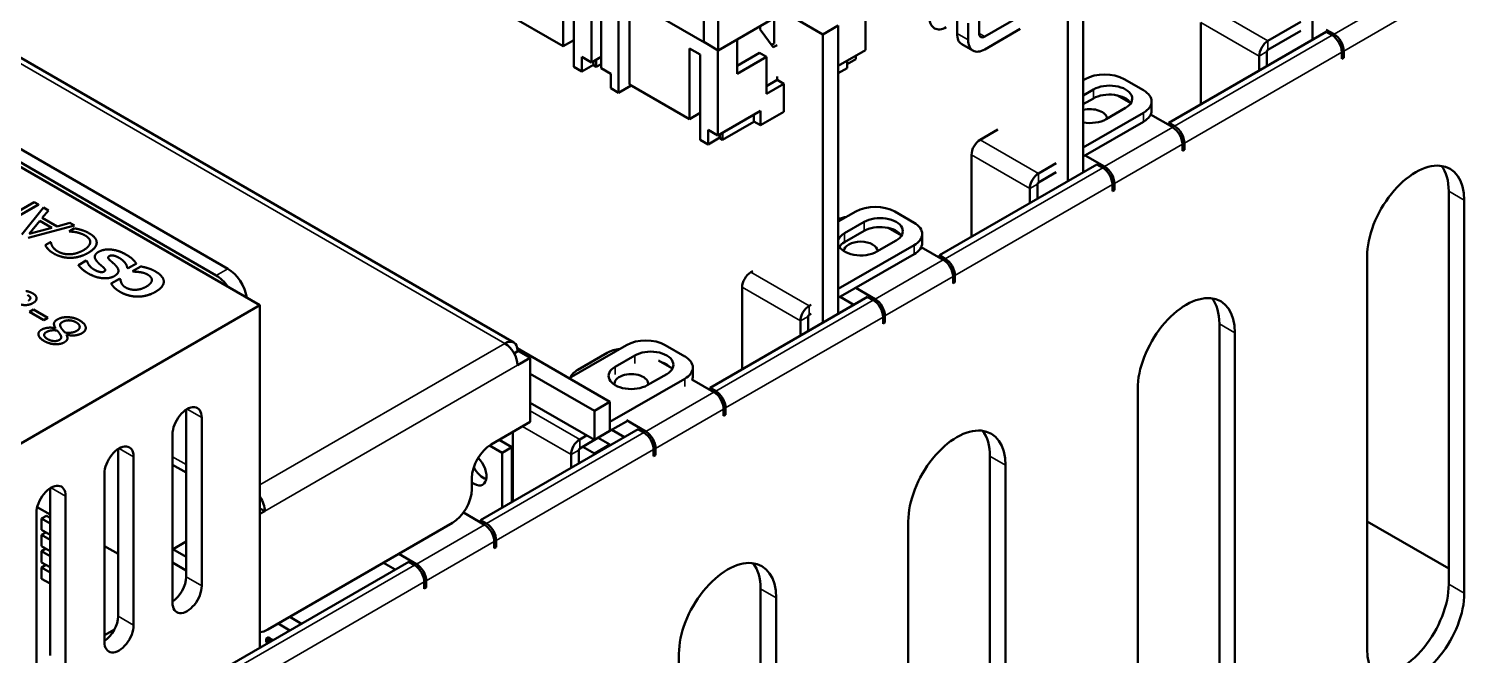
# Model space of a CAD drawing. Header units: millimetres. Extents: x 3137 to 5094, y 789 to 1822.
# Drawn here: x 4057.6 to 4162, y 1549.1 to 1594.7 of the extents above; entities that cross this region are included whole.
import ezdxf

# ---------------------------------------------------------------- set-up
doc = ezdxf.new("R2010")
doc.units = ezdxf.units.MM
doc.header["$LTSCALE"] = 1.8
doc.layers.add('외형선(ISO)', color=7, linetype='Continuous', lineweight=50)
doc.layers.add('좁은 외형선(ISO)', color=7, linetype='Continuous', lineweight=35)

msp = doc.modelspace()

# ---------------------------------------------------------------- linework, layer by layer
at = {"layer": '외형선(ISO)'}
for p, q in [((4010.776, 1611.342), (4074.416, 1574.599)), ((4012.256, 1610.814), (4071.228, 1576.766)), ((4013.104, 1611.304), (4072.077, 1577.256)), ((4150.996, 1593.91), (4150.996, 1611.011)), ((4092.879, 1571.891), (4031.078, 1607.572)), ((4133.176, 1583.622), (4133.176, 1602.32)), ((4134.308, 1602.973), (4134.308, 1584.275)), ((4096.478, 1598.588), (4096.478, 1593.444)), ((4097.255, 1591.934), (4097.255, 1598.139)), ((4098.528, 1598.466), (4098.528, 1592.26)), ((4107.721, 1593.158), (4099.235, 1598.057)), ((4099.235, 1598.057), (4099.235, 1591.852)), ((4118.469, 1597.282), (4118.469, 1593.158)), ((4096.478, 1593.444), (4092.094, 1595.975)), ((4100.508, 1596.261), (4100.508, 1590.056)), ((4101.286, 1590.668), (4101.286, 1595.812)), ((4106.695, 1593.75), (4106.695, 1596.363)), ((4115.357, 1594.302), (4111.716, 1596.404)), ((4111.822, 1596.343), (4111.822, 1593.648)), ((4107.756, 1595.751), (4107.756, 1593.138)), ((4107.756, 1593.138), (4111.716, 1595.424)), ((4110.797, 1594.649), (4110.797, 1594.894)), ((4116.489, 1594.955), (4115.357, 1594.302)), ((4116.489, 1594.955), (4116.489, 1573.987)), ((4125.123, 1594.371), (4125.123, 1595.539)), ((4125.929, 1593.906), (4125.929, 1595.114)), ((4126.735, 1594.371), (4126.735, 1595.579)), ((4127.138, 1594.138), (4129.726, 1595.632)), ((4142.864, 1589.215), (4142.864, 1595.175)), ((4147.743, 1593.828), (4150.147, 1595.216)), ((4097.255, 1593.893), (4096.478, 1593.444)), ((4107.756, 1593.138), (4106.695, 1593.75)), ((4109.135, 1593.934), (4109.135, 1591.444)), ((4111.751, 1593.363), (4110.797, 1594.649)), ((4115.357, 1573.334), (4115.357, 1594.302)), ((4127.138, 1593.207), (4129.726, 1594.702)), ((4151.986, 1594.481), (4140.53, 1587.868)), ((4147.743, 1593.175), (4150.147, 1594.563)), ((4151.986, 1594.644), (4152.551, 1594.318)), ((4152.41, 1594.236), (4151.986, 1594.481)), ((4097.821, 1592.669), (4097.821, 1591.607)), ((4097.821, 1592.669), (4098.528, 1592.26)), ((4099.235, 1592.669), (4098.528, 1592.26)), ((4105.67, 1593.281), (4105.67, 1588.137)), ((4106.448, 1592.832), (4105.67, 1593.281)), ((4106.448, 1586.627), (4106.448, 1592.832)), ((4107.721, 1593.158), (4107.721, 1586.953)), ((4109.135, 1592.015), (4110.761, 1592.954)), ((4109.135, 1591.444), (4111.256, 1592.669)), ((4110.761, 1592.954), (4111.256, 1592.669)), ((4111.256, 1592.669), (4111.256, 1589.974)), ((4111.822, 1593.648), (4111.624, 1593.534)), ((4112.034, 1593.526), (4111.751, 1593.363)), ((4118.469, 1593.158), (4116.489, 1592.015)), ((4117.762, 1592.505), (4117.762, 1592.75)), ((4125.477, 1593.588), (4126.283, 1593.123)), ((4147.106, 1591.664), (4147.106, 1592.726)), ((4147.672, 1591.991), (4147.672, 1593.052)), ((4153.117, 1592.522), (4153.117, 1593.011)), ((4153.258, 1592.603), (4153.117, 1592.685)), ((4153.258, 1593.093), (4153.258, 1592.603)), ((4097.821, 1591.607), (4097.255, 1591.934)), ((4097.821, 1591.607), (4098.67, 1592.097)), ((4098.67, 1592.342), (4098.67, 1592.097)), ((4098.67, 1592.097), (4098.67, 1592.056)), ((4098.882, 1591.934), (4098.67, 1592.056)), ((4098.882, 1592.464), (4098.882, 1591.934)), ((4098.882, 1591.934), (4099.235, 1592.138)), ((4099.942, 1591.444), (4099.235, 1591.852)), ((4116.489, 1591.485), (4117.125, 1591.852)), ((4117.125, 1592.138), (4117.762, 1592.505)), ((4117.125, 1591.852), (4117.125, 1592.383)), ((4153.258, 1592.603), (4153.117, 1592.522)), ((4099.942, 1590.382), (4099.942, 1591.444)), ((4101.427, 1590.587), (4100.508, 1590.056)), ((4105.67, 1588.137), (4101.286, 1590.668)), ((4111.256, 1590.546), (4112.034, 1590.995)), ((4111.256, 1589.974), (4112.529, 1590.709)), ((4112.034, 1591.24), (4112.034, 1590.995)), ((4112.034, 1590.995), (4112.529, 1590.709)), ((4112.529, 1590.709), (4112.529, 1588.668)), ((4134.308, 1590.97), (4134.449, 1591.052)), ((4138.692, 1590.235), (4137.278, 1591.052)), ((4100.508, 1590.056), (4099.942, 1590.382)), ((4134.308, 1589.868), (4135.05, 1590.297)), ((4135.05, 1589.643), (4134.308, 1589.215)), ((4136.792, 1589.863), (4137.764, 1589.302)), ((4106.448, 1588.586), (4105.67, 1588.137)), ((4110.832, 1588.749), (4107.721, 1586.953)), ((4110.832, 1587.688), (4110.832, 1588.749)), ((4110.832, 1587.688), (4112.529, 1588.668)), ((4134.308, 1586.071), (4138.692, 1588.602)), ((4137.384, 1588.949), (4135.97, 1588.133)), ((4139.278, 1589.419), (4139.278, 1588.766)), ((4108.074, 1586.627), (4110.337, 1587.933)), ((4110.337, 1587.974), (4110.337, 1588.464)), ((4110.337, 1587.974), (4110.832, 1587.688)), ((4110.337, 1587.933), (4110.337, 1587.974)), ((4134.308, 1585.418), (4138.692, 1587.949)), ((4139.21, 1588.467), (4140.813, 1587.541)), ((4140.53, 1587.704), (4140.53, 1587.868)), ((4140.53, 1587.868), (4140.955, 1587.623)), ((4107.014, 1586.3), (4106.448, 1586.627)), ((4107.014, 1587.361), (4107.014, 1586.3)), ((4107.014, 1587.361), (4107.721, 1586.953)), ((4107.014, 1586.3), (4107.862, 1586.79)), ((4107.862, 1587.035), (4107.862, 1586.79)), ((4107.862, 1586.79), (4107.862, 1586.749)), ((4108.074, 1586.627), (4107.862, 1586.749)), ((4108.074, 1587.157), (4108.074, 1586.627)), ((4126.813, 1586.643), (4128.085, 1587.378)), ((4141.662, 1586.398), (4141.662, 1585.908)), ((4126.176, 1579.58), (4126.176, 1585.541)), ((4134.449, 1585.5), (4135.863, 1584.683)), ((4141.52, 1585.826), (4141.52, 1586.316)), ((4141.662, 1585.908), (4141.52, 1585.99)), ((4141.662, 1585.908), (4141.52, 1585.826)), ((4135.298, 1584.847), (4123.843, 1578.233)), ((4131.055, 1584.193), (4132.328, 1584.928)), ((4135.722, 1584.602), (4135.298, 1584.847)), ((4130.984, 1582.356), (4130.984, 1583.418)), ((4131.055, 1583.54), (4132.328, 1584.275)), ((4136.429, 1582.887), (4136.429, 1583.377)), ((4136.571, 1583.458), (4136.571, 1582.969)), ((4130.419, 1582.03), (4130.419, 1583.091)), ((4136.571, 1582.969), (4136.429, 1583.05)), ((4136.571, 1582.969), (4136.429, 1582.887)), ((4160.895, 1554.31), (4160.895, 1582.887)), ((4162.026, 1582.234), (4162.026, 1553.656)), ((4055.821, 1580.487), (4058.296, 1581.916)), ((4058.296, 1581.915), (4055.821, 1580.486)), ((4057.989, 1582.093), (4055.858, 1580.862)), ((4058.672, 1581.699), (4057.098, 1579.75)), ((4058.296, 1581.916), (4057.989, 1582.093)), ((4058.296, 1581.915), (4058.296, 1581.916)), ((4058.577, 1580.96), (4059.021, 1581.497)), ((4059.021, 1581.496), (4058.577, 1580.96)), ((4059.021, 1581.497), (4058.672, 1581.699)), ((4059.021, 1581.496), (4059.021, 1581.497)), ((4116.489, 1580.682), (4117.762, 1581.417)), ((4122.004, 1580.601), (4120.59, 1581.417)), ((4057.539, 1579.495), (4060.915, 1580.404)), ((4060.915, 1580.403), (4057.539, 1579.494)), ((4057.613, 1579.783), (4058.395, 1580.736)), ((4059.266, 1580.234), (4057.613, 1579.783)), ((4058.395, 1580.736), (4057.614, 1579.784)), ((4059.265, 1580.233), (4058.395, 1580.736)), ((4058.395, 1580.736), (4059.266, 1580.234)), ((4058.395, 1580.736), (4058.395, 1580.736)), ((4059.654, 1580.339), (4058.577, 1580.96)), ((4060.581, 1580.596), (4059.654, 1580.339)), ((4060.91, 1580.199), (4060.525, 1579.976)), ((4060.915, 1580.404), (4060.581, 1580.596)), ((4060.915, 1580.403), (4060.915, 1580.404)), ((4116.948, 1579.845), (4118.363, 1580.662)), ((4120.104, 1580.228), (4121.076, 1579.667)), ((4059.179, 1579.199), (4058.789, 1578.974)), ((4059.203, 1579.185), (4059.179, 1579.199)), ((4060.525, 1579.976), (4060.549, 1579.962)), ((4060.525, 1579.975), (4060.525, 1579.976)), ((4060.549, 1579.961), (4060.525, 1579.975)), ((4060.549, 1579.961), (4060.549, 1579.962)), ((4062.535, 1579.153), (4062.535, 1579.153)), ((4118.363, 1580.009), (4116.948, 1579.192)), ((4120.696, 1579.315), (4119.282, 1578.498)), ((4122.59, 1579.784), (4122.59, 1579.131)), ((4058.789, 1578.973), (4058.789, 1578.974)), ((4062.395, 1578.129), (4062.395, 1578.13)), ((4063.826, 1578.197), (4063.826, 1578.198)), ((4116.489, 1575.783), (4122.004, 1578.968)), ((4116.489, 1575.13), (4122.004, 1578.315)), ((4122.522, 1578.832), (4124.126, 1577.906)), ((4123.843, 1578.07), (4123.843, 1578.233)), ((4123.843, 1578.233), (4124.267, 1577.988)), ((4154.955, 1549.574), (4154.955, 1578.151)), ((4061.771, 1577.849), (4061.201, 1577.521)), ((4061.201, 1577.52), (4061.201, 1577.521)), ((4061.84, 1577.81), (4061.771, 1577.849)), ((4064.12, 1577.103), (4064.12, 1577.104)), ((4064.761, 1577.329), (4064.832, 1577.288)), ((4064.761, 1577.328), (4064.761, 1577.329)), ((4064.832, 1577.288), (4064.761, 1577.328)), ((4064.832, 1577.288), (4065.424, 1577.63)), ((4065.424, 1577.629), (4064.832, 1577.288)), ((4064.832, 1577.288), (4064.832, 1577.288)), ((4065.743, 1577.427), (4065.151, 1577.085)), ((4065.218, 1577.046), (4065.151, 1577.085)), ((4065.151, 1577.085), (4065.218, 1577.047)), ((4065.151, 1577.085), (4065.151, 1577.085)), ((4065.218, 1577.046), (4065.218, 1577.047)), ((4065.424, 1577.629), (4065.424, 1577.63)), ((4065.678, 1577.006), (4065.678, 1577.007)), ((4110.125, 1577.008), (4110.266, 1577.09)), ((4064.189, 1576.53), (4063.589, 1576.184)), ((4063.589, 1576.183), (4063.589, 1576.184)), ((4064.262, 1576.488), (4064.189, 1576.53)), ((4067.418, 1576.316), (4067.418, 1576.317)), ((4124.833, 1576.192), (4124.833, 1576.682)), ((4124.974, 1576.273), (4124.833, 1576.355)), ((4124.974, 1576.273), (4124.833, 1576.192)), ((4124.974, 1576.763), (4124.974, 1576.273)), ((4058.16, 1575.099), (4058.16, 1575.1)), ((4063.806, 1575.893), (4063.806, 1575.893)), ((4118.61, 1575.212), (4107.155, 1568.598)), ((4109.488, 1569.945), (4109.488, 1575.906)), ((4116.63, 1575.212), (4117.62, 1574.64)), ((4117.762, 1575.865), (4119.176, 1575.049)), ((4119.034, 1574.967), (4118.61, 1575.212)), ((4048.96, 1559.903), (4074.416, 1574.599)), ((4057.945, 1574.291), (4057.644, 1574.117)), ((4057.644, 1574.117), (4058.68, 1573.519)), ((4057.644, 1574.116), (4057.644, 1574.117)), ((4058.68, 1573.518), (4057.644, 1574.116)), ((4058.981, 1573.692), (4057.945, 1574.291)), ((4074.416, 1574.599), (4074.416, 1549.696)), ((4114.367, 1574.559), (4114.509, 1574.64)), ((4114.367, 1573.905), (4114.509, 1573.987)), ((4058.981, 1573.692), (4058.68, 1573.518)), ((4058.68, 1573.519), (4058.981, 1573.692)), ((4058.68, 1573.518), (4058.68, 1573.519)), ((4058.981, 1573.692), (4058.981, 1573.692)), ((4059.427, 1573.235), (4059.427, 1573.235)), ((4059.541, 1572.935), (4059.531, 1572.929)), ((4061.742, 1572.956), (4061.742, 1572.957)), ((4113.731, 1572.395), (4113.731, 1573.456)), ((4114.297, 1572.722), (4114.297, 1573.783)), ((4119.741, 1573.252), (4119.741, 1573.742)), ((4119.883, 1573.334), (4119.741, 1573.416)), ((4119.883, 1573.334), (4119.741, 1573.252)), ((4119.883, 1573.824), (4119.883, 1573.334)), ((4144.207, 1544.675), (4144.207, 1573.252)), ((4058.298, 1572.502), (4058.298, 1572.503)), ((4059.656, 1572.763), (4059.656, 1572.764)), ((4059.903, 1572.439), (4059.903, 1572.44)), ((4060.349, 1572.452), (4060.339, 1572.446)), ((4060.339, 1572.447), (4060.349, 1572.452)), ((4060.349, 1572.452), (4060.349, 1572.452)), ((4060.409, 1572.206), (4060.409, 1572.207)), ((4145.339, 1572.599), (4145.339, 1544.022)), ((4092.914, 1571.079), (4093.219, 1571.255)), ((4093.136, 1571.467), (4099.872, 1567.578)), ((4093.149, 1571.214), (4093.149, 1571.296)), ((4094.068, 1570.765), (4093.149, 1570.234)), ((4093.219, 1571.255), (4094.068, 1570.765)), ((4094.068, 1570.765), (4094.068, 1566.111)), ((4096.902, 1569.292), (4101.074, 1571.701)), ((4097.538, 1569.905), (4099.66, 1571.129)), ((4100.261, 1570.129), (4101.675, 1570.946)), ((4105.316, 1570.884), (4103.902, 1571.701)), ((4103.416, 1570.593), (4104.388, 1570.032)), ((4105.902, 1570.068), (4105.902, 1569.415)), ((4098.74, 1566.924), (4094.068, 1569.622)), ((4099.872, 1566.108), (4105.316, 1569.251)), ((4104.008, 1569.598), (4102.594, 1568.782)), ((4105.834, 1569.198), (4107.438, 1568.272)), ((4107.155, 1568.435), (4107.155, 1568.598)), ((4107.155, 1568.598), (4107.579, 1568.353)), ((4138.268, 1539.939), (4138.268, 1568.517)), ((4069.042, 1554.84), (4069.042, 1567.003)), ((4094.068, 1567.499), (4098.74, 1564.802)), ((4099.872, 1567.578), (4098.74, 1566.924)), ((4098.74, 1564.802), (4098.74, 1566.924)), ((4099.872, 1567.578), (4099.872, 1565.455)), ((4108.145, 1566.557), (4108.145, 1567.047)), ((4108.286, 1566.639), (4108.145, 1566.72)), ((4108.286, 1566.639), (4108.145, 1566.557)), ((4108.286, 1567.129), (4108.286, 1566.639)), ((4070.173, 1566.435), (4070.173, 1554.187)), ((4101.922, 1565.577), (4090.467, 1558.964)), ((4091.239, 1564.478), (4094.068, 1566.111)), ((4099.872, 1565.455), (4101.074, 1566.149)), ((4100.013, 1565.536), (4100.932, 1565.006)), ((4101.074, 1566.23), (4102.488, 1565.414)), ((4102.347, 1565.332), (4101.922, 1565.577)), ((4068.052, 1552.962), (4068.052, 1565.21)), ((4091.805, 1564.805), (4092.73, 1564.271)), ((4092.801, 1560.311), (4092.801, 1565.379)), ((4097.68, 1564.842), (4098.175, 1565.128)), ((4097.68, 1564.189), (4098.74, 1564.802)), ((4098.74, 1564.802), (4099.872, 1565.455)), ((4099.872, 1564.475), (4098.74, 1563.822)), ((4099.023, 1564.965), (4099.872, 1564.475)), ((4099.872, 1564.475), (4099.872, 1564.393)), ((4064.092, 1551.983), (4064.092, 1564.146)), ((4065.224, 1563.577), (4065.224, 1551.329)), ((4092.023, 1563.863), (4091.105, 1564.393)), ((4092.73, 1564.271), (4092.023, 1563.863)), ((4092.023, 1559.862), (4092.023, 1563.863)), ((4092.73, 1564.271), (4092.73, 1560.27)), ((4097.043, 1562.76), (4097.043, 1563.74)), ((4097.609, 1563.087), (4097.609, 1564.067)), ((4098.74, 1563.822), (4097.892, 1564.312)), ((4098.74, 1563.74), (4098.74, 1563.822)), ((4103.054, 1563.618), (4103.054, 1564.107)), ((4103.195, 1563.699), (4103.054, 1563.781)), ((4103.195, 1563.699), (4103.054, 1563.618)), ((4103.195, 1564.189), (4103.195, 1563.699)), ((4127.52, 1535.04), (4127.52, 1563.618)), ((4069.042, 1562.43), (4068.052, 1563.002)), ((4128.651, 1562.964), (4128.651, 1534.387)), ((4063.102, 1550.105), (4063.102, 1562.352)), ((4089.825, 1561.212), (4089.825, 1562.029)), ((4059.142, 1549.125), (4059.142, 1561.288)), ((4060.274, 1560.719), (4060.274, 1548.472)), ((4058.152, 1547.247), (4058.152, 1559.494)), ((4059.142, 1559.372), (4058.207, 1559.912)), ((4058.529, 1559.078), (4058.883, 1559.282)), ((4058.883, 1559.282), (4059.142, 1559.132)), ((4074.416, 1559.821), (4074.764, 1559.62)), ((4074.764, 1559.62), (4074.416, 1559.419)), ((4089.219, 1559.521), (4090.75, 1558.637)), ((4058.529, 1559.078), (4058.529, 1558.262)), ((4059.142, 1558.724), (4058.529, 1559.078)), ((4058.529, 1558.262), (4059.142, 1557.907)), ((4088.411, 1558.763), (4074.976, 1551.006)), ((4090.467, 1558.8), (4090.467, 1558.964)), ((4090.467, 1558.964), (4090.891, 1558.719)), ((4121.58, 1530.305), (4121.58, 1558.882)), ((4154.955, 1558.882), (4160.895, 1555.453)), ((4058.529, 1557.895), (4058.528, 1557.079)), ((4058.529, 1557.895), (4058.847, 1558.078)), ((4059.142, 1557.54), (4058.529, 1557.895)), ((4069.042, 1557.412), (4068.052, 1556.841)), ((4091.457, 1556.922), (4091.457, 1557.412)), ((4091.599, 1557.494), (4091.599, 1557.004)), ((4058.528, 1556.711), (4058.527, 1555.895)), ((4058.528, 1557.079), (4059.142, 1556.723)), ((4058.528, 1556.711), (4058.846, 1556.895)), ((4059.142, 1556.356), (4058.528, 1556.711)), ((4064.092, 1556.514), (4063.102, 1557.086)), ((4069.042, 1556.29), (4068.071, 1556.852)), ((4084.522, 1556.517), (4085.8, 1555.779)), ((4091.599, 1557.004), (4091.457, 1557.086)), ((4091.599, 1557.004), (4091.457, 1556.922)), ((4085.235, 1555.943), (4055.112, 1538.551)), ((4058.527, 1555.528), (4058.526, 1554.712)), ((4058.527, 1555.895), (4059.142, 1555.539)), ((4058.527, 1555.528), (4058.845, 1555.712)), ((4059.142, 1555.172), (4058.527, 1555.528)), ((4069.042, 1555.309), (4068.052, 1555.882)), ((4083.391, 1555.864), (4084.245, 1555.371)), ((4085.659, 1555.698), (4085.235, 1555.943)), ((4058.526, 1554.712), (4059.142, 1554.355)), ((4086.366, 1553.983), (4086.366, 1554.473)), ((4086.507, 1554.065), (4086.366, 1554.146)), ((4086.507, 1554.065), (4086.366, 1553.983)), ((4086.507, 1554.554), (4086.507, 1554.065)), ((4110.832, 1525.406), (4110.832, 1553.983)), ((4111.963, 1553.33), (4111.963, 1524.752)), ((4077.432, 1551.438), (4076.579, 1551.931)), ((4063.821, 1551.008), (4063.102, 1550.595)), ((4063.82, 1551.005), (4063.102, 1550.593)), ((4076.583, 1550.948), (4075.73, 1551.441)), ((4074.874, 1550.107), (4074.875, 1550.352)), ((4074.98, 1550.046), (4074.874, 1550.107)), ((4074.875, 1550.352), (4075.037, 1550.446)), ((4074.875, 1550.352), (4074.981, 1550.29)), ((4074.98, 1550.046), (4074.98, 1550.062)), ((4074.98, 1550.046), (4074.995, 1550.054)), ((4074.995, 1550.299), (4074.981, 1550.29)), ((4074.981, 1550.274), (4074.981, 1550.29)), ((4074.984, 1550.06), (4074.984, 1550.272)), ((4074.99, 1550.061), (4075.019, 1550.044)), ((4075.133, 1550.374), (4074.998, 1550.296)), ((4074.998, 1550.052), (4075.002, 1550.054)), ((4075.037, 1550.446), (4075.143, 1550.384)), ((4075.143, 1550.384), (4075.129, 1550.376)), ((4075.134, 1550.368), (4075.336, 1550.252)), ((4075.143, 1550.368), (4075.143, 1550.384)), ((4075.193, 1550.168), (4075.207, 1550.176)), ((4075.193, 1550.168), (4075.213, 1550.156)), ((4075.193, 1550.151), (4075.193, 1550.168)), ((4075.341, 1550.253), (4075.355, 1550.262)), ((4075.355, 1550.262), (4075.375, 1550.25)), ((4104.892, 1520.67), (4104.892, 1549.247))]:
    msp.add_line(p, q, dxfattribs=at)
for centre, major_axis, ratio, start_param, end_param in [((4124.338, 1596.22), (-0.855, -1.481), 0.5773503, 5.4977871, 7.0685835), ((4126.332, 1595.069), (-0.855, -1.481), 0.5773503, 5.4977871, 6.2831853), ((4127.138, 1594.604), (-0.855, -1.481), 0.5773503, 5.4977871, 7.0685835), ((4127.138, 1594.604), (-0.285, -0.494), 0.5773503, 5.4977871, 7.0685835), ((4147.743, 1593.093), (0.45, 0.779), 0.5773503, 0.7853982, 2.3561945), ((4152.41, 1593.42), (-0.5, 0.866), 0.5773503, 3.9269908, 5.4977871), ((4152.551, 1593.501), (0.5, -0.866), 0.5773503, 0.7853982, 2.3561945), ((4147.743, 1593.093), (0.05, 0.0866), 0.5773503, 0.7853982, 2.3561945), ((4135.863, 1590.235), (2, 0), 0.5773503, 0.7853982, 2.3561945), ((4136.217, 1589.623), (1.65, 0), 0.5773503, 5.4977871, 8.6393798), ((4136.217, 1588.97), (1.65, 0), 0.5773503, 0.3499381, 2.3561945), ((4137.278, 1589.419), (2, 0), 0.5773503, 5.4977871, 7.0685835), ((4134.803, 1588.153), (1.23, 0), 0.5773503, 0.022059, 1.9851323), ((4137.278, 1588.766), (2, 0), 0.5773503, 5.4977871, 6.2831853), ((4134.803, 1588.807), (-1.65, 0), 0.5773503, 1.2661197, 2.3561945), ((4140.813, 1586.724), (-0.5, 0.866), 0.5773503, 3.9269908, 5.4977871), ((4140.955, 1586.806), (0.5, -0.866), 0.5773503, 0.7853982, 2.3561945), ((4126.813, 1585.908), (0.45, 0.779), 0.5773503, 0.7853982, 2.3561945), ((4158.491, 1580.192), (2.5, 4.33), 0.5773503, 5.4977871, 8.6393798), ((4135.722, 1583.785), (-0.5, 0.866), 0.5773503, 3.9269908, 5.4977871), ((4135.863, 1583.867), (0.5, -0.866), 0.5773503, 0.7853982, 2.3561945), ((4157.36, 1580.846), (2.5, 4.33), 0.5773503, 5.4977871, 6.0549344), ((4131.055, 1583.458), (0.45, 0.779), 0.5773503, 0.7853982, 2.3561945), ((4131.055, 1583.458), (0.05, 0.0866), 0.5773503, 0.7853982, 2.3561945), ((4119.176, 1580.601), (2, 0), 0.5773503, 0.7853982, 2.3561945), ((4117.762, 1579.948), (2, 0), 0.5773503, 1.9051677, 2.2606134), ((4119.529, 1579.988), (1.65, 0), 0.5773503, 5.4977871, 8.6393798), ((4119.529, 1579.335), (1.65, 0), 0.5773503, 0.3499381, 2.3561945), ((4120.59, 1579.784), (2, 0), 0.5773503, 5.4977871, 7.0685835), ((4118.115, 1579.172), (-1.65, 0), 0.5773503, 5.4977871, 6.1136543), ((4118.115, 1578.519), (-1.65, 0), 0.5773503, 5.4977871, 5.9332472), ((4118.115, 1578.519), (-1.23, 0), 0.5773503, 3.1636517, 6.2583196), ((4120.59, 1579.131), (2, 0), 0.5773503, 5.4977871, 6.2831853), ((4118.115, 1579.172), (-1.65, 0), 0.5773503, 0.169531, 2.3561945), ((4072.077, 1575.623), (-1, 1.732), 0.5773503, 4.1283487, 5.4977871), ((4110.125, 1576.273), (0.45, 0.779), 0.5773503, 0.7853982, 2.3561945), ((4124.126, 1577.09), (-0.5, 0.866), 0.5773503, 3.9269908, 5.4977871), ((4124.267, 1577.171), (0.5, -0.866), 0.5773503, 0.7853982, 2.3561945), ((4071.228, 1575.133), (1, -1.732), 0.5773503, 1.7126934, 2.3561945), ((4119.034, 1574.15), (-0.5, 0.866), 0.5773503, 3.9269908, 5.4977871), ((4119.176, 1574.232), (0.5, -0.866), 0.5773503, 0.7853982, 2.3561945), ((4141.803, 1570.558), (2.5, 4.33), 0.5773503, 5.4977871, 8.6393798), ((4140.672, 1571.211), (2.5, 4.33), 0.5773503, 5.4977871, 6.0549344), ((4114.367, 1573.824), (0.45, 0.779), 0.5773503, 0.7853982, 2.3561945), ((4114.367, 1573.824), (0.05, 0.0866), 0.5773503, 0.7853982, 2.3561945), ((4092.229, 1570.765), (0.65, 1.126), 0.5773503, 5.4977871, 7.0685835), ((4092.229, 1570.765), (-0.65, 1.126), 0.5773503, 3.9269908, 5.4977871), ((4102.488, 1570.884), (2, 0), 0.5773503, 0.7853982, 2.3561945), ((4101.074, 1570.313), (2, 0), 0.5773503, 1.8013835, 2.3561945), ((4102.842, 1570.272), (1.65, 0), 0.5773503, 5.4977871, 8.6393798), ((4103.902, 1570.068), (2, 0), 0.5773503, 5.4977871, 7.0685835), ((4098.953, 1569.088), (-2, 0), 0.5773503, 5.4977871, 6.0525982), ((4101.427, 1569.456), (-1.65, 0), 0.5773503, 5.4977871, 8.6393798), ((4102.842, 1569.619), (-1.65, 0), 0.5773503, 3.6801819, 4.1737998), ((4101.427, 1568.884), (-1.23, 0), 0.5773503, 3.0439515, 6.3781524), ((4103.902, 1569.415), (2, 0), 0.5773503, 6.0801514, 6.2831853), ((4107.438, 1567.455), (-0.5, 0.866), 0.5773503, 3.9269908, 5.4977871), ((4107.579, 1567.537), (0.5, -0.866), 0.5773503, 0.7853982, 2.3561945), ((4069.113, 1565.822), (0.75, 1.299), 0.5773503, 5.4977871, 8.6393798), ((4125.115, 1560.923), (2.5, 4.33), 0.5773503, 5.4977871, 8.6393798), ((4064.163, 1562.964), (0.75, 1.299), 0.5773503, 5.4977871, 8.6393798), ((4091.239, 1562.845), (-1, -1.732), 0.5773503, 3.9269908, 5.4977871), ((4097.68, 1564.107), (0.45, 0.779), 0.5773503, 0.7853982, 2.3561945), ((4102.347, 1564.516), (-0.5, 0.866), 0.5773503, 3.9269908, 5.4977871), ((4102.488, 1564.597), (0.5, -0.866), 0.5773503, 0.7853982, 2.3561945), ((4123.984, 1561.576), (2.5, 4.33), 0.5773503, 5.4977871, 6.0549344), ((4089.972, 1562.679), (0.65, -1.126), 0.5773503, 5.3372173, 8.2934635), ((4097.68, 1564.107), (0.05, 0.0866), 0.5773503, 0.7853982, 2.3561945), ((4090.679, 1563.087), (0.65, -1.126), 0.5773503, 4.6126658, 5.7080739), ((4059.213, 1560.107), (0.75, 1.299), 0.5773503, 5.4977871, 8.6393798), ((4073.845, 1560.151), (0.65, -1.126), 0.5773503, 0.7853982, 1.6856416), ((4088.411, 1560.396), (-1, -1.732), 0.5773503, 0.7853982, 2.3561945), ((4090.75, 1557.82), (-0.5, 0.866), 0.5773503, 3.9269908, 5.4977871), ((4090.891, 1557.902), (0.5, -0.866), 0.5773503, 0.7853982, 2.3561945), ((4108.428, 1551.289), (2.5, 4.33), 0.5773503, 5.4977871, 8.6393798), ((4085.659, 1554.881), (-0.5, 0.866), 0.5773503, 3.9269908, 5.4977871), ((4085.8, 1554.963), (0.5, -0.866), 0.5773503, 0.7853982, 2.3561945), ((4107.296, 1551.942), (2.5, 4.33), 0.5773503, 5.4977871, 6.0549344), ((4067.981, 1554.228), (0.75, 1.299), 0.5773503, 3.993707, 5.4977871), ((4069.113, 1553.575), (-0.75, -1.299), 0.5773503, 5.4977871, 8.6393798), ((4157.36, 1552.268), (-2.5, -4.33), 0.5773503, 0.2282509, 2.3561945), ((4158.491, 1551.615), (-2.5, -4.33), 0.5773503, 5.4977871, 8.6393798), ((4063.031, 1551.37), (0.75, 1.299), 0.5773503, 3.993707, 5.4977871), ((4064.163, 1550.717), (-0.75, -1.299), 0.5773503, 5.4977871, 8.6393798), ((4074.976, 1552.639), (-1, -1.732), 0.5773503, 0.3781571, 0.7853982), ((4074.995, 1550.282), (0.00501, 0.00866), 0.5768622, 0.7858203, 2.3566166), ((4074.995, 1550.07), (-0.00501, -0.00866), 0.5768622, 5.8831146, 6.2831853)]:
    msp.add_ellipse(centre, major_axis=major_axis, ratio=ratio, start_param=start_param, end_param=end_param, dxfattribs=at)
for points in [[(4061.418, 1580.076), (4061.258, 1580.124), (4061.042, 1580.169), (4060.91, 1580.199)], [(4059.712, 1578.513), (4059.484, 1578.645), (4059.238, 1578.967), (4059.203, 1579.185)], [(4060.549, 1579.962), (4060.89, 1579.951), (4061.47, 1579.806), (4061.708, 1579.668)], [(4061.708, 1579.667), (4061.47, 1579.805), (4060.89, 1579.951), (4060.549, 1579.961)], [(4061.975, 1579.843), (4061.834, 1579.925), (4061.551, 1580.037), (4061.418, 1580.076)], [(4062.068, 1579.183), (4062.06, 1579.05), (4061.828, 1578.752), (4061.567, 1578.602)], [(4061.708, 1579.668), (4061.88, 1579.569), (4062.074, 1579.321), (4062.068, 1579.183)], [(4061.908, 1578.405), (4062.23, 1578.59), (4062.537, 1578.975), (4062.535, 1579.158)], [(4062.535, 1579.158), (4062.535, 1579.345), (4062.246, 1579.687), (4061.975, 1579.843)], [(4058.789, 1578.974), (4058.91, 1578.764), (4059.211, 1578.478), (4059.409, 1578.364)], [(4059.409, 1578.363), (4059.211, 1578.477), (4058.91, 1578.763), (4058.789, 1578.973)], [(4059.409, 1578.364), (4059.682, 1578.206), (4060.3, 1578.045), (4060.62, 1578.048)], [(4060.62, 1578.047), (4060.3, 1578.045), (4059.682, 1578.206), (4059.409, 1578.363)], [(4060.569, 1578.306), (4060.323, 1578.301), (4059.9, 1578.405), (4059.712, 1578.513)], [(4061.567, 1578.602), (4061.317, 1578.457), (4060.809, 1578.311), (4060.569, 1578.306)], [(4060.62, 1578.048), (4060.947, 1578.05), (4061.601, 1578.227), (4061.908, 1578.405)], [(4061.908, 1578.404), (4061.601, 1578.227), (4060.947, 1578.049), (4060.62, 1578.047)], [(4062.678, 1578.488), (4062.422, 1578.339), (4062.373, 1577.999), (4062.563, 1577.779)], [(4062.563, 1577.779), (4062.395, 1577.973), (4062.395, 1578.129)], [(4064.652, 1578.297), (4064.121, 1578.604), (4063.044, 1578.699), (4062.678, 1578.488)], [(4063.488, 1577.884), (4063.387, 1577.98), (4063.367, 1578.127), (4063.45, 1578.175)], [(4063.45, 1578.174), (4063.376, 1578.132), (4063.376, 1578.069)], [(4063.45, 1578.175), (4063.537, 1578.225), (4063.723, 1578.223), (4063.826, 1578.198)], [(4063.826, 1578.197), (4063.723, 1578.222), (4063.537, 1578.224), (4063.45, 1578.174)], [(4063.826, 1578.198), (4063.909, 1578.176), (4064.117, 1578.079), (4064.175, 1578.045)], [(4064.175, 1578.045), (4064.117, 1578.078), (4063.909, 1578.175), (4063.826, 1578.197)], [(4064.761, 1577.328), (4064.723, 1577.533), (4064.402, 1577.914), (4064.175, 1578.045)], [(4064.175, 1578.045), (4064.402, 1577.915), (4064.723, 1577.533), (4064.761, 1577.329)], [(4065.424, 1577.63), (4065.309, 1577.795), (4064.959, 1578.12), (4064.652, 1578.297)], [(4061.201, 1577.521), (4061.304, 1577.379), (4061.686, 1577.049), (4061.931, 1576.908)], [(4061.931, 1576.907), (4061.686, 1577.048), (4061.304, 1577.379), (4061.201, 1577.52)], [(4062.367, 1577.181), (4062.141, 1577.312), (4061.87, 1577.655), (4061.84, 1577.81)], [(4062.731, 1577.032), (4062.628, 1577.056), (4062.448, 1577.134), (4062.367, 1577.181)], [(4062.967, 1577.398), (4062.86, 1577.493), (4062.66, 1577.669), (4062.563, 1577.779)], [(4062.563, 1577.779), (4062.66, 1577.67), (4062.86, 1577.494), (4062.967, 1577.399)], [(4063.078, 1577.05), (4063.014, 1577.013), (4062.82, 1577.008), (4062.731, 1577.032)], [(4062.967, 1577.399), (4063.133, 1577.255), (4063.177, 1577.108), (4063.078, 1577.05)], [(4063.941, 1577.467), (4063.848, 1577.572), (4063.595, 1577.785), (4063.488, 1577.884)], [(4063.82, 1576.72), (4064.078, 1576.87), (4064.151, 1577.229), (4063.941, 1577.467)], [(4065.218, 1577.047), (4065.303, 1577.045), (4065.551, 1577.027), (4065.678, 1577.007)], [(4065.678, 1577.006), (4065.551, 1577.026), (4065.303, 1577.044), (4065.218, 1577.046)], [(4065.678, 1577.007), (4065.836, 1576.986), (4066.133, 1576.894), (4066.248, 1576.828)], [(4066.248, 1576.827), (4066.133, 1576.893), (4065.836, 1576.985), (4065.678, 1577.006)], [(4066.24, 1577.304), (4066.119, 1577.341), (4065.876, 1577.397), (4065.743, 1577.427)], [(4066.83, 1577.045), (4066.644, 1577.152), (4066.396, 1577.253), (4066.24, 1577.304)], [(4067.418, 1576.332), (4067.41, 1576.521), (4067.107, 1576.885), (4066.83, 1577.045)], [(4061.931, 1576.908), (4062.418, 1576.627), (4063.474, 1576.521), (4063.82, 1576.72)], [(4063.82, 1576.72), (4063.474, 1576.52), (4062.418, 1576.626), (4061.931, 1576.907)], [(4063.589, 1576.184), (4063.626, 1576.125), (4063.727, 1575.976), (4063.806, 1575.893)], [(4063.806, 1575.893), (4063.727, 1575.975), (4063.626, 1576.125), (4063.589, 1576.183)], [(4064.337, 1576.212), (4064.301, 1576.293), (4064.268, 1576.438), (4064.262, 1576.488)], [(4064.638, 1575.893), (4064.517, 1575.963), (4064.377, 1576.128), (4064.337, 1576.212)], [(4066.149, 1575.959), (4065.927, 1575.83), (4065.493, 1575.72), (4065.299, 1575.722)], [(4066.551, 1576.457), (4066.561, 1576.348), (4066.381, 1576.093), (4066.149, 1575.959)], [(4066.248, 1576.828), (4066.369, 1576.758), (4066.541, 1576.568), (4066.551, 1576.457)], [(4066.551, 1576.456), (4066.541, 1576.567), (4066.369, 1576.757), (4066.248, 1576.827)], [(4066.552, 1576.434), (4066.552, 1576.445), (4066.551, 1576.456)], [(4066.81, 1575.575), (4067.125, 1575.757), (4067.424, 1576.142), (4067.418, 1576.332)], [(4057.902, 1575.451), (4057.767, 1575.529), (4057.512, 1575.616), (4057.397, 1575.64)], [(4057.5, 1575.35), (4057.696, 1575.237), (4057.727, 1575.033), (4057.567, 1574.94)], [(4057.91, 1574.765), (4058.167, 1574.914), (4058.153, 1575.307), (4057.902, 1575.451)], [(4058.16, 1575.099), (4058.16, 1574.909), (4057.91, 1574.765)], [(4064.256, 1575.56), (4064.101, 1575.65), (4063.884, 1575.814), (4063.806, 1575.893)], [(4063.806, 1575.893), (4063.884, 1575.815), (4064.101, 1575.651), (4064.256, 1575.561)], [(4064.256, 1575.561), (4064.539, 1575.398), (4065.196, 1575.226), (4065.521, 1575.227)], [(4065.521, 1575.227), (4065.196, 1575.225), (4064.539, 1575.397), (4064.256, 1575.56)], [(4065.299, 1575.722), (4065.101, 1575.724), (4064.771, 1575.816), (4064.638, 1575.893)], [(4065.521, 1575.227), (4065.86, 1575.23), (4066.515, 1575.405), (4066.81, 1575.575)], [(4066.81, 1575.574), (4066.515, 1575.404), (4065.86, 1575.229), (4065.521, 1575.227)], [(4057.91, 1574.765), (4057.698, 1574.642), (4057.258, 1574.595), (4057.015, 1574.649)], [(4057.015, 1574.65), (4057.258, 1574.596), (4057.698, 1574.643), (4057.91, 1574.765)], [(4058.535, 1572.83), (4058.26, 1572.672), (4058.347, 1572.211), (4058.717, 1571.998)], [(4059.531, 1572.929), (4059.236, 1572.992), (4058.702, 1572.927), (4058.535, 1572.83)], [(4059.68, 1573.569), (4059.454, 1573.438), (4059.408, 1573.127), (4059.541, 1572.935)], [(4059.54, 1572.935), (4059.427, 1573.098), (4059.427, 1573.235)], [(4061.305, 1573.492), (4060.927, 1573.71), (4059.999, 1573.753), (4059.68, 1573.569)], [(4059.953, 1572.949), (4059.85, 1573.116), (4059.898, 1573.3), (4060.052, 1573.389)], [(4060.218, 1572.617), (4060.119, 1572.739), (4059.995, 1572.883), (4059.953, 1572.949)], [(4060.052, 1573.389), (4060.27, 1573.515), (4060.81, 1573.491), (4061.052, 1573.351)], [(4061.052, 1573.35), (4060.81, 1573.49), (4060.27, 1573.514), (4060.052, 1573.388)], [(4061.052, 1573.351), (4061.29, 1573.213), (4061.307, 1572.865), (4061.082, 1572.736)], [(4061.446, 1572.556), (4061.769, 1572.743), (4061.709, 1573.258), (4061.305, 1573.492)], [(4061.742, 1572.956), (4061.742, 1572.726), (4061.446, 1572.555)], [(4058.963, 1572.137), (4058.751, 1572.26), (4058.686, 1572.54), (4058.864, 1572.643)], [(4058.864, 1572.642), (4058.714, 1572.555), (4058.714, 1572.442)], [(4058.717, 1571.998), (4059.072, 1571.792), (4059.903, 1571.742), (4060.183, 1571.904)], [(4060.183, 1571.903), (4059.903, 1571.741), (4059.072, 1571.791), (4058.717, 1571.997)], [(4058.864, 1572.643), (4059.02, 1572.732), (4059.383, 1572.795), (4059.656, 1572.764)], [(4059.656, 1572.763), (4059.383, 1572.795), (4059.02, 1572.732), (4058.864, 1572.642)], [(4059.812, 1572.074), (4059.642, 1571.977), (4059.173, 1572.016), (4058.963, 1572.137)], [(4059.656, 1572.764), (4059.735, 1572.681), (4059.87, 1572.493), (4059.903, 1572.44)], [(4059.903, 1572.439), (4059.87, 1572.492), (4059.735, 1572.68), (4059.656, 1572.763)], [(4059.903, 1572.44), (4059.969, 1572.322), (4059.931, 1572.143), (4059.812, 1572.074)], [(4059.954, 1572.273), (4059.954, 1572.348), (4059.903, 1572.439)], [(4060.183, 1571.904), (4060.371, 1572.013), (4060.432, 1572.269), (4060.339, 1572.447)], [(4061.082, 1572.736), (4060.907, 1572.634), (4060.446, 1572.578), (4060.218, 1572.617)], [(4060.349, 1572.452), (4060.664, 1572.382), (4061.24, 1572.437), (4061.446, 1572.556)], [(4061.446, 1572.555), (4061.24, 1572.436), (4060.664, 1572.382), (4060.349, 1572.452)]]:
    msp.add_open_spline(points, degree=2, dxfattribs=at)
for points, knots in [([(4062.068, 1579.199), (4062.068, 1579.328), (4061.88, 1579.568), (4061.708, 1579.667)], [0.0603036, 0.0603036, 0.0603036, 1, 2, 2, 2]), ([(4062.535, 1579.153), (4062.535, 1578.972), (4062.23, 1578.589), (4061.908, 1578.404)], [0.012987, 0.012987, 0.012987, 1, 2, 2, 2]), ([(4063.159, 1577.154), (4063.159, 1577.167), (4063.133, 1577.254), (4062.967, 1577.398)], [0.8195624, 0.8195624, 0.8195624, 1, 2, 2, 2]), ([(4064.12, 1577.103), (4064.12, 1577.075), (4064.078, 1576.869), (4063.82, 1576.72)], [0.852459, 0.852459, 0.852459, 1, 2, 2, 2]), ([(4067.418, 1576.316), (4067.418, 1576.134), (4067.125, 1575.756), (4066.81, 1575.574)], [0.038961, 0.038961, 0.038961, 1, 2, 2, 2]), ([(4057.713, 1575.117), (4057.713, 1575.125), (4057.696, 1575.236), (4057.5, 1575.349)], [0.9153118, 0.9153118, 0.9153118, 1, 2, 2, 2]), ([(4060.052, 1573.388), (4059.898, 1573.3), (4059.87, 1573.19), (4059.87, 1573.17)], [0, 0, 0, 1, 1.1885571, 1.1885571, 1.1885571]), ([(4061.299, 1573.027), (4061.299, 1573.032), (4061.29, 1573.212), (4061.052, 1573.35)], [0.9664024, 0.9664024, 0.9664024, 1, 2, 2, 2]), ([(4058.717, 1571.997), (4058.347, 1572.21), (4058.298, 1572.472), (4058.298, 1572.502)], [0, 0, 0, 1, 1.1365079, 1.1365079, 1.1365079]), ([(4060.409, 1572.206), (4060.409, 1572.172), (4060.371, 1572.012), (4060.183, 1571.903)], [0.7540984, 0.7540984, 0.7540984, 1, 2, 2, 2])]:
    msp.add_open_spline(points, degree=2, knots=knots, dxfattribs=at)
at = {"layer": '좁은 외형선(ISO)'}
for p, q in [((4092.229, 1571.827), (4030.428, 1607.507)), ((4157.501, 1597.176), (4152.551, 1594.318)), ((4143.5, 1596.277), (4147.743, 1593.828)), ((4153.258, 1593.093), (4158.208, 1595.951)), ((4142.864, 1595.175), (4147.106, 1592.726)), ((4125.123, 1594.371), (4125.929, 1593.906)), ((4127.138, 1594.138), (4126.735, 1594.371)), ((4152.41, 1594.236), (4140.955, 1587.623)), ((4147.743, 1593.828), (4147.743, 1593.175)), ((4141.662, 1586.398), (4153.117, 1593.011)), ((4147.106, 1592.726), (4147.672, 1593.052)), ((4135.05, 1590.297), (4135.05, 1589.643)), ((4138.692, 1588.602), (4138.692, 1587.949)), ((4140.813, 1587.541), (4135.863, 1584.683)), ((4126.813, 1586.643), (4131.055, 1584.193)), ((4126.176, 1585.541), (4130.419, 1583.091)), ((4136.571, 1583.458), (4141.52, 1586.316)), ((4135.722, 1584.602), (4124.267, 1577.988)), ((4124.974, 1576.763), (4136.429, 1583.377)), ((4130.419, 1583.091), (4130.984, 1583.418)), ((4131.055, 1584.193), (4131.055, 1583.54)), ((4162.026, 1582.234), (4160.895, 1582.887)), ((4118.363, 1580.662), (4118.363, 1580.009)), ((4061.708, 1579.667), (4061.708, 1579.668)), ((4116.948, 1579.845), (4116.948, 1579.192)), ((4059.409, 1578.363), (4059.409, 1578.364)), ((4060.62, 1578.047), (4060.62, 1578.048)), ((4061.908, 1578.404), (4061.908, 1578.405)), ((4063.45, 1578.174), (4063.45, 1578.175)), ((4064.175, 1578.045), (4064.175, 1578.045)), ((4122.004, 1578.968), (4122.004, 1578.315)), ((4062.563, 1577.779), (4062.563, 1577.779)), ((4062.967, 1577.398), (4062.967, 1577.399)), ((4072.077, 1577.256), (4071.228, 1576.766)), ((4110.125, 1577.008), (4114.367, 1574.559)), ((4124.126, 1577.906), (4119.176, 1575.049)), ((4061.931, 1576.907), (4061.931, 1576.908)), ((4063.82, 1576.72), (4063.82, 1576.72)), ((4066.248, 1576.827), (4066.248, 1576.828)), ((4066.551, 1576.456), (4066.551, 1576.457)), ((4119.883, 1573.824), (4124.833, 1576.682)), ((4064.256, 1575.56), (4064.256, 1575.561)), ((4065.521, 1575.227), (4065.521, 1575.227)), ((4066.81, 1575.574), (4066.81, 1575.575)), ((4119.034, 1574.967), (4107.579, 1568.353)), ((4109.488, 1575.906), (4113.731, 1573.456)), ((4057.91, 1574.765), (4057.91, 1574.765)), ((4114.367, 1574.559), (4114.367, 1573.905)), ((4060.052, 1573.388), (4060.052, 1573.389)), ((4061.052, 1573.35), (4061.052, 1573.351)), ((4108.286, 1567.129), (4119.741, 1573.742)), ((4113.731, 1573.456), (4114.297, 1573.783)), ((4145.339, 1572.599), (4144.207, 1573.252)), ((4058.717, 1571.997), (4058.717, 1571.998)), ((4058.864, 1572.642), (4058.864, 1572.643)), ((4060.183, 1571.903), (4060.183, 1571.904)), ((4061.446, 1572.555), (4061.446, 1572.556)), ((4074.416, 1561.542), (4092.229, 1571.827)), ((4093.149, 1571.296), (4092.879, 1571.14)), ((4101.675, 1570.946), (4101.675, 1570.374)), ((4093.149, 1570.234), (4074.764, 1559.62)), ((4100.261, 1570.129), (4100.261, 1569.558)), ((4105.316, 1569.251), (4105.316, 1568.68)), ((4107.438, 1568.272), (4102.488, 1565.414)), ((4070.173, 1566.435), (4069.113, 1567.047)), ((4094.068, 1566.928), (4097.68, 1564.842)), ((4103.195, 1564.189), (4108.145, 1567.047)), ((4093.502, 1565.785), (4097.043, 1563.74)), ((4102.347, 1565.332), (4090.891, 1558.719)), ((4097.68, 1564.842), (4097.68, 1564.189)), ((4065.224, 1563.577), (4064.163, 1564.189)), ((4068.052, 1563.577), (4069.042, 1563.005)), ((4091.599, 1557.494), (4103.054, 1564.107)), ((4097.043, 1563.74), (4097.609, 1564.067)), ((4128.651, 1562.964), (4127.52, 1563.618)), ((4060.274, 1560.719), (4059.213, 1561.331)), ((4090.75, 1558.637), (4085.8, 1555.779)), ((4086.507, 1554.554), (4091.457, 1557.412)), ((4085.659, 1555.698), (4055.536, 1538.306)), ((4056.243, 1537.081), (4086.366, 1554.473)), ((4070.173, 1554.187), (4069.042, 1554.84)), ((4162.026, 1553.656), (4160.895, 1554.31)), ((4111.963, 1553.33), (4110.832, 1553.983)), ((4065.224, 1551.329), (4064.092, 1551.983)), ((4074.986, 1550.063), (4075.019, 1550.045)), ((4075.193, 1550.156), (4074.987, 1550.275)), ((4074.991, 1550.064), (4074.991, 1550.276)), ((4075.202, 1550.173), (4074.997, 1550.292)), ((4074.998, 1550.288), (4075.133, 1550.366)), ((4075.131, 1550.37), (4075.336, 1550.252)), ((4075.147, 1550.361), (4075.147, 1550.366)), ((4075.196, 1550.147), (4075.196, 1550.155)), ((4075.206, 1550.172), (4075.34, 1550.249))]:
    msp.add_line(p, q, dxfattribs=at)

doc.saveas('drawing.dxf')
